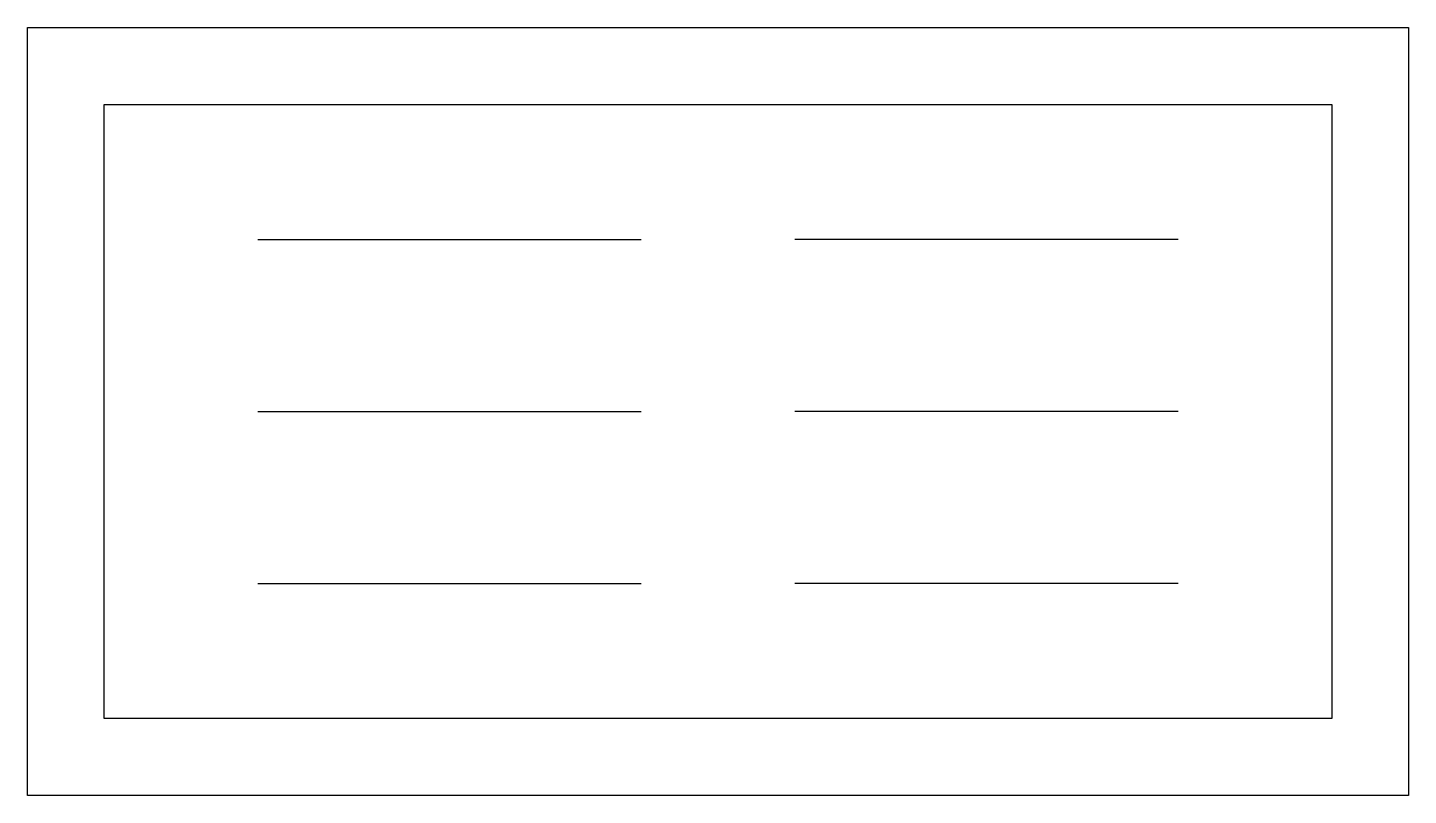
# Model space of a CAD drawing. Header units: millimetres. Extents: x -10146.834 to -10145.934, y -376.145 to -375.645.
import ezdxf

# ---------------------------------------------------------------- set-up
doc = ezdxf.new("R2010")
doc.units = ezdxf.units.MM
doc.linetypes.add('ESS', pattern=[2.3, 0.8, -0.7, 0.8])
doc.layers.add('Tub_esgoto_caixas', color=2, linetype='Continuous')

msp = doc.modelspace()

# ---------------------------------------------------------------- linework, layer by layer
at = {"layer": 'Tub_esgoto_caixas', "color": 3}
for p, q in [((-10146.83369, -375.64542), (-10145.93369, -375.64542)), ((-10146.83369, -376.14542), (-10146.83369, -375.64542)), ((-10145.93369, -375.64542), (-10145.93369, -376.14542)), ((-10145.93369, -376.14542), (-10146.83369, -376.14542))]:
    msp.add_line(p, q, dxfattribs=at)
at = {"layer": 'Tub_esgoto_caixas', "color": 1, "linetype": 'ESS'}
for p, q in [((-10146.78369, -375.69542), (-10145.98369, -375.69542)), ((-10146.78369, -376.09542), (-10146.78369, -375.69542)), ((-10145.98369, -375.69542), (-10145.98369, -376.09542)), ((-10145.98369, -376.09542), (-10146.78369, -376.09542))]:
    msp.add_line(p, q, dxfattribs=at)
at = {"layer": 'Tub_esgoto_caixas', "color": 4}
for p, q in [((-10146.68369, -375.7833), (-10146.43369, -375.7833)), ((-10146.08369, -375.7833), (-10146.33369, -375.7833)), ((-10146.68369, -375.89542), (-10146.43369, -375.89542)), ((-10146.08369, -375.89542), (-10146.33369, -375.89542)), ((-10146.68369, -376.00754), (-10146.43369, -376.00754)), ((-10146.08369, -376.00754), (-10146.33369, -376.00754))]:
    msp.add_line(p, q, dxfattribs=at)

doc.saveas('drawing.dxf')
